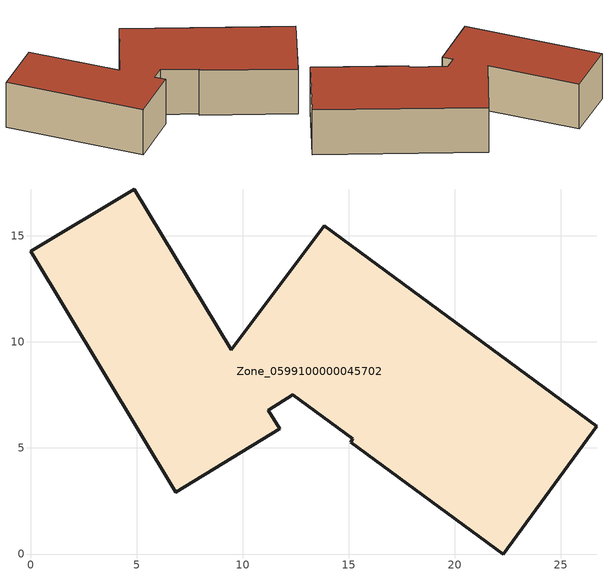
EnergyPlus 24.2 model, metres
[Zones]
Zone_0599100000045702
 floor ground (C_G): 6.83,2.9 0,14.27 4.87,17.21 9.46,9.63 13.84,15.47 26.69,6.02 22.27,0 15.08,5.28 15.19,5.44 12.36,7.5 11.2,6.79 11.74,5.9 z0
 wall outside (C_F): 26.69,6.02 13.84,15.47 9.46,9.63 4.87,17.21 0,14.27 6.83,2.9 11.74,5.9 11.2,6.79 12.36,7.5 15.19,5.44 15.08,5.28 22.27,0 26.69,6.02 z0:4.7
 roof outside (C_R): 12.36,7.5 15.19,5.44 15.08,5.28 22.27,0 26.69,6.02 13.84,15.47 9.46,9.63 4.87,17.21 0,14.27 6.83,2.9 11.74,5.9 11.2,6.79 z4.7
[BUILDING]
Pand.0599100000045702: North Axis=0; Terrain=City; Loads Convergence Tolerance Value=0.04; Temperature Convergence Tolerance Value=0.4; Solar Distribution=FullExterior; Maximum Number of Warmup Days=25; Minimum Number of Warmup Days=1
[Site:Location]
Rotterdam.The.Hague.AP_ZH_NLD Design_Conditions: Latitude=51.96; Longitude=4.45; Time Zone=1; Elevation=-4.5
[SITE:GROUNDTEMPERATURE:BUILDINGSURFACE]
18, 18, 18, 18, 18, 18, 18, 18, 18, 18, 18, 18
[MATERIAL] Thermal Absorptance=0.9; Solar Absorptance=0.7; Visible Absorptance=0.7
Name | Roughness | Thickness | Conductivity | Density | Specific Heat
G.D.1965 | MediumSmooth | 0.15 | 1 | 540 | 1210
F.D.1965 | Rough | 0.3 | 0.857143 | 1920 | 840
R.D.1965 | MediumRough | 0.2 | 0.08 | 1500 | 1000
[CONSTRUCTION]
C_G: G.D.1965
C_F: F.D.1965
C_R: R.D.1965
[ZONE]
Zone_0599100000045702: Type=1; Multiplier=1; Ceiling Height=Autocalculate; Volume=Autocalculate; Floor Area=autocalculate; Part of Total Floor Area=Yes
[ZONEINFILTRATION:DESIGNFLOWRATE]
Infil_Zone_0599100000045702: Zone or ZoneList or Space or SpaceList=Zone_0599100000045702; Schedule=AlwaysOn; Design Flow Rate Calculation Method=Flow/Area; Flow Rate per Floor Area=0.0042; Constant Term Coefficient=1; Temperature Term Coefficient=0; Velocity Term Coefficient=0; Velocity Squared Term Coefficient=0
[HVACTEMPLATE:ZONE:IDEALLOADSAIRSYSTEM]
Zone_0599100000045702: Maximum Heating Supply Air Temperature=50; Minimum Cooling Supply Air Temperature=13; Maximum Heating Supply Air Humidity Ratio=0.0156; Minimum Cooling Supply Air Humidity Ratio=0.0077; Heating Limit=NoLimit; Cooling Limit=NoLimit; Dehumidification Control Type=ConstantSensibleHeatRatio; Cooling Sensible Heat Ratio=0.7; Dehumidification Setpoint=60; Humidification Control Type=None; Humidification Setpoint=30; Outdoor Air Method=None; Outdoor Air Flow Rate per Person=0.00944; Outdoor Air Flow Rate per Zone Floor Area=0; Outdoor Air Flow Rate per Zone=0; Demand Controlled Ventilation Type=None; Outdoor Air Economizer Type=NoEconomizer; Heat Recovery Type=None; Sensible Heat Recovery Effectiveness=0.7; Latent Heat Recovery Effectiveness=0.65
[ZONECONTROL:THERMOSTAT]
ThermostatControl_Zone_0599100000045702: Zone or ZoneList=Zone_0599100000045702; Control Type Schedule=DualSetpointControlType; Control 1=Thermostat_Zone_0599100000045702; Temperature Difference Between Cutout And Setpoint=0
[THERMOSTATSETPOINT:DUALSETPOINT]
Thermostat_Zone_0599100000045702: Heating Setpoint Temperature Schedule=HeatingSetpoint_Zone_0599100000045702; Cooling Setpoint Temperature Schedule=CoolingSetpoint_Zone_0599100000045702
[SCHEDULE:COMPACT]
HeatingSetpoint_Zone_0599100000045702: Through: 12/31, For: AllDays, Until: 24:00, 21
CoolingSetpoint_Zone_0599100000045702: Through: 12/31, For: AllDays, Until: 24:00, 24
DualSetpointControlType: Through: 12/31, For: AllDays, Until: 24:00, 4
AlwaysOn: Through: 12/31, For: AllDays, Until: 24:00, 1
